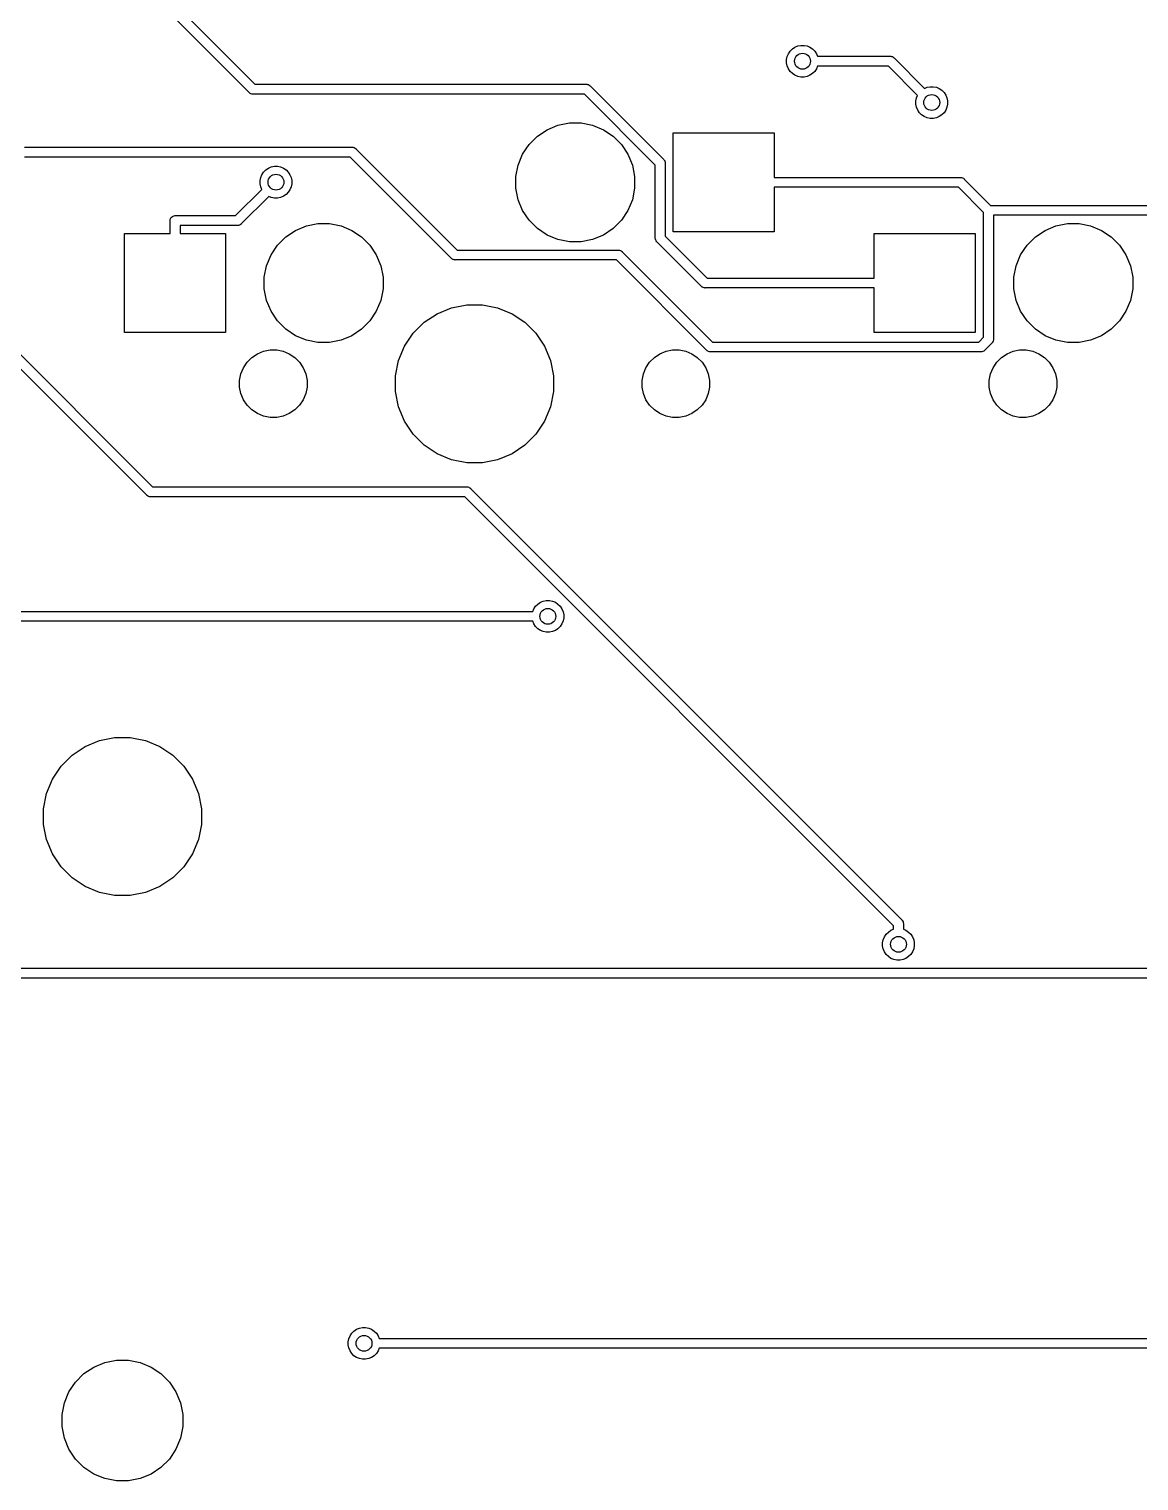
# Model space of a CAD drawing. Extents: x 1.2 to 14.9, y -4.9 to -0.3.
# Drawn here: x 4.322 to 5.425, y -4.825 to -3.383 of the extents above; entities that cross this region are included whole.
import ezdxf

# ---------------------------------------------------------------- set-up
doc = ezdxf.new("R2010")
doc.units = 0
doc.header["$MEASUREMENT"] = 0
doc.layers.add('BLACK', color=7, linetype='CONTINUOUS')

msp = doc.modelspace()

# ---------------------------------------------------------------- linework, layer by layer
at = {"layer": 'BLACK', "linetype": 'CONTINUOUS'}
for p, q in [((4.04928, -2.94015), (4.5467, -3.43757)), ((4.54101, -3.4458), (4.04105, -2.94584)), ((5.07861, -3.40463), (5.0808, -3.40243)), ((5.0808, -3.40243), (5.08338, -3.40071)), ((5.08338, -3.40071), (5.08625, -3.39952)), ((5.08625, -3.39952), (5.08929, -3.39892)), ((5.08929, -3.39892), (5.09239, -3.39892)), ((5.09239, -3.39892), (5.09544, -3.39952)), ((5.09544, -3.39952), (5.0983, -3.40071)), ((5.0983, -3.40071), (5.10088, -3.40243)), ((5.10088, -3.40243), (5.10307, -3.40463)), ((5.07509, -3.41311), (5.0757, -3.41007)), ((5.07509, -3.41622), (5.07509, -3.41311)), ((5.0757, -3.41926), (5.07509, -3.41622)), ((5.0757, -3.41007), (5.07689, -3.40721)), ((5.07689, -3.40721), (5.07861, -3.40463)), ((5.10307, -3.40463), (5.1048, -3.40721)), ((5.1048, -3.40721), (5.10585, -3.40974)), ((5.10585, -3.40974), (5.17804, -3.40974)), ((5.17804, -3.40974), (5.17828, -3.40972)), ((5.17828, -3.40972), (5.17852, -3.40974)), ((5.17852, -3.40974), (5.17852, -3.40974)), ((5.17852, -3.40974), (5.17924, -3.40982)), ((5.17924, -3.40982), (5.18017, -3.4101)), ((5.18017, -3.4101), (5.18103, -3.41055)), ((5.18103, -3.41055), (5.18178, -3.41117)), ((5.18178, -3.41117), (5.18193, -3.41136)), ((5.18193, -3.41136), (5.2122, -3.44163)), ((5.07689, -3.42212), (5.0757, -3.41926)), ((5.07861, -3.4247), (5.07689, -3.42212)), ((5.0808, -3.4269), (5.07861, -3.4247)), ((5.08338, -3.42862), (5.0808, -3.4269)), ((5.08625, -3.42981), (5.08338, -3.42862)), ((5.08929, -3.43041), (5.08625, -3.42981)), ((5.09239, -3.43041), (5.08929, -3.43041)), ((5.09544, -3.42981), (5.09239, -3.43041)), ((5.0983, -3.42862), (5.09544, -3.42981)), ((5.10088, -3.4269), (5.0983, -3.42862)), ((5.10307, -3.4247), (5.10088, -3.4269)), ((5.1048, -3.42212), (5.10307, -3.4247)), ((5.10585, -3.41959), (5.1048, -3.42212)), ((5.17624, -3.41959), (5.10585, -3.41959)), ((5.20524, -3.44858), (5.17624, -3.41959)), ((4.54116, -3.44598), (4.54101, -3.4458)), ((4.54135, -3.44614), (4.54116, -3.44598)), ((4.54191, -3.4466), (4.54135, -3.44614)), ((4.54277, -3.44706), (4.54191, -3.4466)), ((4.54369, -3.44734), (4.54277, -3.44706)), ((4.5467, -3.43757), (4.87602, -3.43757)), ((4.87602, -3.43757), (4.87626, -3.43754)), ((4.87626, -3.43754), (4.8765, -3.43757)), ((4.8765, -3.43757), (4.8765, -3.43757)), ((4.8765, -3.43757), (4.87722, -3.43764)), ((4.87722, -3.43764), (4.87815, -3.43792)), ((4.87815, -3.43792), (4.87901, -3.43838)), ((4.87901, -3.43838), (4.87976, -3.43899)), ((4.87976, -3.43899), (4.87991, -3.43918)), ((4.87991, -3.43918), (4.95283, -3.5121)), ((5.2122, -3.44163), (5.21474, -3.44057)), ((5.21474, -3.44057), (5.21778, -3.43997)), ((5.21778, -3.43997), (5.22088, -3.43997)), ((5.22088, -3.43997), (5.22392, -3.44057)), ((5.22392, -3.44057), (5.22679, -3.44176)), ((5.22679, -3.44176), (5.22937, -3.44348)), ((5.22937, -3.44348), (5.23156, -3.44568)), ((5.23156, -3.44568), (5.23329, -3.44826)), ((4.54442, -3.44741), (4.54369, -3.44734)), ((4.54466, -3.44743), (4.54442, -3.44741)), ((4.54442, -3.44741), (4.54442, -3.44741)), ((4.5449, -3.44741), (4.54466, -3.44743)), ((4.87422, -3.44741), (4.5449, -3.44741)), ((4.9446, -3.51779), (4.87422, -3.44741)), ((5.20358, -3.45417), (5.20419, -3.45112)), ((5.20358, -3.45727), (5.20358, -3.45417)), ((5.20419, -3.46031), (5.20358, -3.45727)), ((5.20419, -3.45112), (5.20524, -3.44858)), ((5.20538, -3.46318), (5.20419, -3.46031)), ((5.23329, -3.44826), (5.23447, -3.45112)), ((5.23447, -3.46031), (5.23329, -3.46318)), ((5.23447, -3.45112), (5.23508, -3.45417)), ((5.23508, -3.45727), (5.23447, -3.46031)), ((5.23508, -3.45417), (5.23508, -3.45727)), ((4.84777, -3.47821), (4.85918, -3.47594)), ((4.85918, -3.47594), (4.87082, -3.47594)), ((4.87082, -3.47594), (4.88223, -3.47821)), ((5.2071, -3.46576), (5.20538, -3.46318)), ((5.20929, -3.46795), (5.2071, -3.46576)), ((5.21187, -3.46967), (5.20929, -3.46795)), ((5.21474, -3.47086), (5.21187, -3.46967)), ((5.21778, -3.47146), (5.21474, -3.47086)), ((5.22088, -3.47146), (5.21778, -3.47146)), ((5.22392, -3.47086), (5.22088, -3.47146)), ((5.22679, -3.46967), (5.22392, -3.47086)), ((5.22937, -3.46795), (5.22679, -3.46967)), ((5.23156, -3.46576), (5.22937, -3.46795)), ((5.23329, -3.46318), (5.23156, -3.46576)), ((4.81913, -3.49735), (4.82735, -3.48913)), ((4.82735, -3.48913), (4.83703, -3.48267)), ((4.83703, -3.48267), (4.84777, -3.47821)), ((4.88223, -3.47821), (4.89297, -3.48267)), ((4.89297, -3.48267), (4.90265, -3.48913)), ((4.90265, -3.48913), (4.91087, -3.49735)), ((4.96244, -3.58421), (4.96244, -3.48579)), ((4.96244, -3.48579), (5.06283, -3.48579)), ((5.06283, -3.48579), (5.06283, -3.53008)), ((4.31783, -3.50005), (4.64316, -3.50005)), ((4.64316, -3.50005), (4.6434, -3.50002)), ((4.6434, -3.50002), (4.64364, -3.50005)), ((4.64364, -3.50005), (4.64364, -3.50005)), ((4.64364, -3.50005), (4.64436, -3.50012)), ((4.64436, -3.50012), (4.64529, -3.5004)), ((4.64529, -3.5004), (4.64614, -3.50086)), ((4.64614, -3.50086), (4.64689, -3.50147)), ((4.64689, -3.50147), (4.64705, -3.50166)), ((4.64705, -3.50166), (4.74765, -3.60226)), ((4.81267, -3.50703), (4.81913, -3.49735)), ((4.91087, -3.49735), (4.91733, -3.50703)), ((4.64136, -3.50989), (4.31783, -3.50989)), ((4.56296, -3.51966), (4.566, -3.51906)), ((4.566, -3.51906), (4.56911, -3.51906)), ((4.56911, -3.51906), (4.57215, -3.51966)), ((4.74196, -3.61049), (4.64136, -3.50989)), ((4.80594, -3.52918), (4.80821, -3.51777)), ((4.80821, -3.51777), (4.81267, -3.50703)), ((4.91733, -3.50703), (4.92179, -3.51777)), ((4.92179, -3.51777), (4.92406, -3.52918)), ((4.9446, -3.59017), (4.9446, -3.51779)), ((4.95283, -3.5121), (4.95302, -3.51225)), ((4.95302, -3.51225), (4.95317, -3.51244)), ((4.95317, -3.51244), (4.95317, -3.51244)), ((4.95317, -3.51244), (4.9535, -3.51284)), ((4.9535, -3.51284), (4.95363, -3.513)), ((4.95363, -3.513), (4.95409, -3.51386)), ((4.95409, -3.51386), (4.95437, -3.51478)), ((4.95437, -3.51478), (4.95444, -3.51551)), ((4.95444, -3.51551), (4.95444, -3.51551)), ((4.95444, -3.51551), (4.95446, -3.51575)), ((4.95446, -3.51575), (4.95444, -3.51599)), ((4.95444, -3.51599), (4.95444, -3.58837)), ((4.55181, -3.53326), (4.55241, -3.53021)), ((4.55181, -3.53636), (4.55181, -3.53326)), ((4.55241, -3.53021), (4.5536, -3.52735)), ((4.5536, -3.52735), (4.55532, -3.52477)), ((4.55532, -3.52477), (4.55752, -3.52257)), ((4.55752, -3.52257), (4.5601, -3.52085)), ((4.5601, -3.52085), (4.56296, -3.51966)), ((4.57215, -3.51966), (4.57501, -3.52085)), ((4.57501, -3.52085), (4.57759, -3.52257)), ((4.57759, -3.52257), (4.57979, -3.52477)), ((4.57979, -3.52477), (4.58151, -3.52735)), ((4.58151, -3.52735), (4.5827, -3.53021)), ((4.5827, -3.53021), (4.5833, -3.53326)), ((4.5833, -3.53326), (4.5833, -3.53636)), ((4.80594, -3.54082), (4.80594, -3.52918)), ((4.92406, -3.52918), (4.92406, -3.54082)), ((5.06283, -3.53008), (5.24777, -3.53008)), ((5.24777, -3.53008), (5.24802, -3.53005)), ((5.24802, -3.53005), (5.24826, -3.53008)), ((5.24826, -3.53008), (5.24826, -3.53008)), ((5.24826, -3.53008), (5.24898, -3.53015)), ((5.24898, -3.53015), (5.24991, -3.53043)), ((5.24991, -3.53043), (5.25076, -3.53089)), ((5.25076, -3.53089), (5.25151, -3.5315)), ((5.25151, -3.5315), (5.25167, -3.53169)), ((5.25167, -3.53169), (5.27787, -3.55789)), ((4.52734, -3.56806), (4.55346, -3.54194)), ((4.55241, -3.5394), (4.55181, -3.53636)), ((4.55346, -3.54194), (4.55241, -3.5394)), ((4.57759, -3.54704), (4.57501, -3.54876)), ((4.57979, -3.54485), (4.57759, -3.54704)), ((4.58151, -3.54227), (4.57979, -3.54485)), ((4.5827, -3.5394), (4.58151, -3.54227)), ((4.5833, -3.53636), (4.5827, -3.5394)), ((4.80821, -3.55223), (4.80594, -3.54082)), ((4.92406, -3.54082), (4.92179, -3.55223)), ((5.24598, -3.53992), (5.06283, -3.53992)), ((5.06283, -3.53992), (5.06283, -3.58421)), ((5.27091, -3.56485), (5.24598, -3.53992)), ((4.56042, -3.5489), (4.53303, -3.57629)), ((4.56296, -3.54995), (4.56042, -3.5489)), ((4.566, -3.55056), (4.56296, -3.54995)), ((4.56911, -3.55056), (4.566, -3.55056)), ((4.57215, -3.54995), (4.56911, -3.55056)), ((4.57501, -3.54876), (4.57215, -3.54995)), ((4.81267, -3.56297), (4.80821, -3.55223)), ((4.92179, -3.55223), (4.91733, -3.56297)), ((5.27787, -3.55789), (5.46735, -3.55789)), ((4.46242, -3.57298), (4.46251, -3.57202)), ((4.46244, -3.57322), (4.46242, -3.57298)), ((4.46244, -3.58579), (4.46244, -3.57322)), ((4.46251, -3.57202), (4.46279, -3.57109)), ((4.46279, -3.57109), (4.46325, -3.57023)), ((4.46325, -3.57023), (4.46387, -3.56948)), ((4.46387, -3.56948), (4.46461, -3.56887)), ((4.46461, -3.56887), (4.46547, -3.56841)), ((4.46547, -3.56841), (4.4664, -3.56813)), ((4.4664, -3.56813), (4.46712, -3.56806)), ((4.46712, -3.56806), (4.46736, -3.56804)), ((4.46712, -3.56806), (4.46712, -3.56806)), ((4.46736, -3.56804), (4.4676, -3.56806)), ((4.4676, -3.56806), (4.52734, -3.56806)), ((4.53288, -3.57648), (4.53213, -3.57709)), ((4.53303, -3.57629), (4.53288, -3.57648)), ((4.59777, -3.57821), (4.60918, -3.57594)), ((4.60918, -3.57594), (4.62082, -3.57594)), ((4.62082, -3.57594), (4.63223, -3.57821)), ((4.81913, -3.57265), (4.81267, -3.56297)), ((4.82735, -3.58087), (4.81913, -3.57265)), ((4.91087, -3.57265), (4.90265, -3.58087)), ((4.91733, -3.56297), (4.91087, -3.57265)), ((5.27091, -3.68889), (5.27091, -3.56485)), ((5.46556, -3.56773), (5.28075, -3.56773)), ((5.28075, -3.56773), (5.28075, -3.69068)), ((5.34277, -3.57821), (5.35418, -3.57594)), ((5.35418, -3.57594), (5.36582, -3.57594)), ((5.36582, -3.57594), (5.37723, -3.57821)), ((4.41717, -3.68421), (4.41717, -3.58579)), ((4.41717, -3.58579), (4.46244, -3.58579)), ((4.52914, -3.5779), (4.47228, -3.5779)), ((4.47228, -3.5779), (4.47228, -3.58579)), ((4.47228, -3.58579), (4.51756, -3.58579)), ((4.51756, -3.58579), (4.51756, -3.68421)), ((4.52938, -3.57793), (4.52914, -3.5779)), ((4.52962, -3.5779), (4.52938, -3.57793)), ((4.53035, -3.57783), (4.52962, -3.5779)), ((4.52962, -3.5779), (4.52962, -3.5779)), ((4.53127, -3.57755), (4.53035, -3.57783)), ((4.53213, -3.57709), (4.53127, -3.57755)), ((4.56913, -3.59735), (4.57735, -3.58913)), ((4.57735, -3.58913), (4.58703, -3.58267)), ((4.58703, -3.58267), (4.59777, -3.57821)), ((4.63223, -3.57821), (4.64297, -3.58267)), ((4.64297, -3.58267), (4.65265, -3.58913)), ((4.65265, -3.58913), (4.66087, -3.59735)), ((4.83703, -3.58733), (4.82735, -3.58087)), ((4.84777, -3.59179), (4.83703, -3.58733)), ((4.89297, -3.58733), (4.88223, -3.59179)), ((4.90265, -3.58087), (4.89297, -3.58733)), ((4.94457, -3.59041), (4.9446, -3.59017)), ((4.9446, -3.59065), (4.94457, -3.59041)), ((4.94467, -3.59137), (4.9446, -3.59065)), ((4.9446, -3.59065), (4.9446, -3.59065)), ((4.95444, -3.58837), (4.99615, -3.63008)), ((5.06283, -3.58421), (4.96244, -3.58421)), ((5.16217, -3.63008), (5.16217, -3.58579)), ((5.16217, -3.58579), (5.26256, -3.58579)), ((5.26256, -3.58579), (5.26256, -3.68421)), ((5.31413, -3.59735), (5.32235, -3.58913)), ((5.32235, -3.58913), (5.33203, -3.58267)), ((5.33203, -3.58267), (5.34277, -3.57821)), ((5.37723, -3.57821), (5.38797, -3.58267)), ((5.38797, -3.58267), (5.39765, -3.58913)), ((5.39765, -3.58913), (5.40587, -3.59735)), ((4.20944, -3.6021), (4.44483, -3.83749)), ((4.56267, -3.60703), (4.56913, -3.59735)), ((4.66087, -3.59735), (4.66733, -3.60703)), ((4.74765, -3.60226), (4.9078, -3.60226)), ((4.85918, -3.59406), (4.84777, -3.59179)), ((4.87082, -3.59406), (4.85918, -3.59406)), ((4.88223, -3.59179), (4.87082, -3.59406)), ((4.9078, -3.60226), (4.90804, -3.60224)), ((4.90804, -3.60224), (4.90828, -3.60226)), ((4.90828, -3.60226), (4.90828, -3.60226)), ((4.90828, -3.60226), (4.909, -3.60234)), ((4.909, -3.60234), (4.90993, -3.60262)), ((4.90993, -3.60262), (4.91079, -3.60307)), ((4.91079, -3.60307), (4.91154, -3.60369)), ((4.91154, -3.60369), (4.91169, -3.60388)), ((4.91169, -3.60388), (5.00144, -3.69363)), ((4.94495, -3.5923), (4.94467, -3.59137)), ((4.94541, -3.59316), (4.94495, -3.5923)), ((4.94602, -3.59391), (4.94541, -3.59316)), ((4.94621, -3.59406), (4.94602, -3.59391)), ((4.99046, -3.63831), (4.94621, -3.59406)), ((5.30767, -3.60703), (5.31413, -3.59735)), ((5.40587, -3.59735), (5.41233, -3.60703)), ((4.43914, -3.84572), (4.20121, -3.60778)), ((4.55594, -3.62918), (4.55821, -3.61777)), ((4.55821, -3.61777), (4.56267, -3.60703)), ((4.66733, -3.60703), (4.67179, -3.61777)), ((4.67179, -3.61777), (4.67406, -3.62918)), ((4.74212, -3.61068), (4.74196, -3.61049)), ((4.74231, -3.61084), (4.74212, -3.61068)), ((4.74287, -3.6113), (4.74231, -3.61084)), ((4.74329, -3.61152), (4.74287, -3.6113)), ((4.74372, -3.61175), (4.74329, -3.61152)), ((4.74465, -3.61204), (4.74372, -3.61175)), ((4.74537, -3.61211), (4.74465, -3.61204)), ((4.74561, -3.61213), (4.74537, -3.61211)), ((4.74537, -3.61211), (4.74537, -3.61211)), ((4.74586, -3.61211), (4.74561, -3.61213)), ((4.906, -3.61211), (4.74586, -3.61211)), ((4.99575, -3.70186), (4.906, -3.61211)), ((5.30094, -3.62918), (5.30321, -3.61777)), ((5.30321, -3.61777), (5.30767, -3.60703)), ((5.41233, -3.60703), (5.41679, -3.61777)), ((5.41679, -3.61777), (5.41906, -3.62918)), ((4.55594, -3.64082), (4.55594, -3.62918)), ((4.67406, -3.62918), (4.67406, -3.64082)), ((4.99615, -3.63008), (5.16217, -3.63008)), ((5.30094, -3.64082), (5.30094, -3.62918)), ((5.41906, -3.62918), (5.41906, -3.64082)), ((4.55821, -3.65223), (4.55594, -3.64082)), ((4.67406, -3.64082), (4.67179, -3.65223)), ((4.99061, -3.6385), (4.99046, -3.63831)), ((4.9908, -3.63865), (4.99061, -3.6385)), ((4.99125, -3.63902), (4.9908, -3.63865)), ((4.9908, -3.63865), (4.9908, -3.63865)), ((4.99136, -3.63911), (4.99125, -3.63902)), ((4.99222, -3.63957), (4.99136, -3.63911)), ((4.99315, -3.63985), (4.99222, -3.63957)), ((4.99387, -3.63992), (4.99315, -3.63985)), ((4.99411, -3.63994), (4.99387, -3.63992)), ((4.99387, -3.63992), (4.99387, -3.63992)), ((4.99435, -3.63992), (4.99411, -3.63994)), ((5.16217, -3.63992), (4.99435, -3.63992)), ((5.16217, -3.68421), (5.16217, -3.63992)), ((5.30321, -3.65223), (5.30094, -3.64082)), ((5.41906, -3.64082), (5.41679, -3.65223)), ((4.56267, -3.66297), (4.55821, -3.65223)), ((4.56913, -3.67265), (4.56267, -3.66297)), ((4.66733, -3.66297), (4.66087, -3.67265)), ((4.67179, -3.65223), (4.66733, -3.66297)), ((4.72782, -3.66543), (4.7421, -3.65952)), ((4.7421, -3.65952), (4.75727, -3.6565)), ((4.75727, -3.6565), (4.77273, -3.6565)), ((4.77273, -3.6565), (4.7879, -3.65952)), ((4.7879, -3.65952), (4.80218, -3.66543)), ((5.30767, -3.66297), (5.30321, -3.65223)), ((5.31413, -3.67265), (5.30767, -3.66297)), ((5.41233, -3.66297), (5.40587, -3.67265)), ((5.41679, -3.65223), (5.41233, -3.66297)), ((4.57735, -3.68087), (4.56913, -3.67265)), ((4.66087, -3.67265), (4.65265, -3.68087)), ((4.70403, -3.68496), (4.71496, -3.67403)), ((4.71496, -3.67403), (4.72782, -3.66543)), ((4.80218, -3.66543), (4.81504, -3.67403)), ((4.81504, -3.67403), (4.82597, -3.68496)), ((5.32235, -3.68087), (5.31413, -3.67265)), ((5.40587, -3.67265), (5.39765, -3.68087)), ((4.51756, -3.68421), (4.41717, -3.68421)), ((4.58703, -3.68733), (4.57735, -3.68087)), ((4.59777, -3.69179), (4.58703, -3.68733)), ((4.60918, -3.69406), (4.59777, -3.69179)), ((4.63223, -3.69179), (4.62082, -3.69406)), ((4.64297, -3.68733), (4.63223, -3.69179)), ((4.65265, -3.68087), (4.64297, -3.68733)), ((4.69543, -3.69782), (4.70403, -3.68496)), ((4.82597, -3.68496), (4.83457, -3.69782)), ((5.26256, -3.68421), (5.16217, -3.68421)), ((5.26617, -3.69363), (5.27091, -3.68889)), ((5.28068, -3.69189), (5.28049, -3.6925)), ((5.28075, -3.69117), (5.28068, -3.69189)), ((5.28075, -3.69068), (5.28077, -3.69093)), ((5.28077, -3.69093), (5.28075, -3.69117)), ((5.28075, -3.69117), (5.28075, -3.69117)), ((5.33203, -3.68733), (5.32235, -3.68087)), ((5.34277, -3.69179), (5.33203, -3.68733)), ((5.35418, -3.69406), (5.34277, -3.69179)), ((5.37723, -3.69179), (5.36582, -3.69406)), ((5.38797, -3.68733), (5.37723, -3.69179)), ((5.39765, -3.68087), (5.38797, -3.68733)), ((4.54364, -3.70898), (4.54913, -3.70531)), ((4.54913, -3.70531), (4.55523, -3.70279)), ((4.55523, -3.70279), (4.5617, -3.7015)), ((4.5617, -3.7015), (4.5683, -3.7015)), ((4.5683, -3.7015), (4.57477, -3.70279)), ((4.57477, -3.70279), (4.58087, -3.70531)), ((4.58087, -3.70531), (4.58636, -3.70898)), ((4.62082, -3.69406), (4.60918, -3.69406)), ((4.68952, -3.7121), (4.69543, -3.69782)), ((4.83457, -3.69782), (4.84048, -3.7121)), ((4.94365, -3.70898), (4.94913, -3.70531)), ((4.94913, -3.70531), (4.95523, -3.70279)), ((4.95523, -3.70279), (4.9617, -3.7015)), ((4.9617, -3.7015), (4.9683, -3.7015)), ((4.9683, -3.7015), (4.97477, -3.70279)), ((4.97477, -3.70279), (4.98087, -3.70531)), ((4.98087, -3.70531), (4.98635, -3.70898)), ((4.9959, -3.70204), (4.99575, -3.70186)), ((4.99609, -3.7022), (4.9959, -3.70204)), ((4.99665, -3.70266), (4.99609, -3.7022)), ((4.99689, -3.70279), (4.99665, -3.70266)), ((4.99751, -3.70312), (4.99689, -3.70279)), ((4.99844, -3.7034), (4.99751, -3.70312)), ((4.99916, -3.70347), (4.99844, -3.7034)), ((4.9994, -3.70349), (4.99916, -3.70347)), ((4.99916, -3.70347), (4.99916, -3.70347)), ((4.99964, -3.70347), (4.9994, -3.70349)), ((5.26796, -3.70347), (4.99964, -3.70347)), ((5.00144, -3.69363), (5.26617, -3.69363)), ((5.2682, -3.70349), (5.26796, -3.70347)), ((5.26845, -3.70347), (5.2682, -3.70349)), ((5.26917, -3.7034), (5.26845, -3.70347)), ((5.26845, -3.70347), (5.26845, -3.70347)), ((5.2701, -3.70312), (5.26917, -3.7034)), ((5.27095, -3.70266), (5.2701, -3.70312)), ((5.2717, -3.70204), (5.27095, -3.70266)), ((5.27186, -3.70186), (5.2717, -3.70204)), ((5.27914, -3.69458), (5.27186, -3.70186)), ((5.27932, -3.69442), (5.27914, -3.69458)), ((5.2795, -3.6942), (5.27932, -3.69442)), ((5.27994, -3.69367), (5.2795, -3.6942)), ((5.2804, -3.69282), (5.27994, -3.69367)), ((5.28049, -3.6925), (5.2804, -3.69282)), ((5.28864, -3.70898), (5.29413, -3.70531)), ((5.29413, -3.70531), (5.30023, -3.70279)), ((5.30023, -3.70279), (5.3067, -3.7015)), ((5.3067, -3.7015), (5.3133, -3.7015)), ((5.3133, -3.7015), (5.31977, -3.70279)), ((5.31977, -3.70279), (5.32587, -3.70531)), ((5.32587, -3.70531), (5.33136, -3.70898)), ((5.36582, -3.69406), (5.35418, -3.69406)), ((4.53279, -3.72523), (4.53531, -3.71913)), ((4.53531, -3.71913), (4.53898, -3.71365)), ((4.53898, -3.71365), (4.54364, -3.70898)), ((4.58636, -3.70898), (4.59102, -3.71365)), ((4.59102, -3.71365), (4.59469, -3.71913)), ((4.59469, -3.71913), (4.59721, -3.72523)), ((4.6865, -3.72727), (4.68952, -3.7121)), ((4.84048, -3.7121), (4.8435, -3.72727)), ((4.93279, -3.72523), (4.93531, -3.71913)), ((4.93531, -3.71913), (4.93898, -3.71365)), ((4.93898, -3.71365), (4.94365, -3.70898)), ((4.98635, -3.70898), (4.99102, -3.71365)), ((4.99102, -3.71365), (4.99469, -3.71913)), ((4.99469, -3.71913), (4.99721, -3.72523)), ((5.27779, -3.72523), (5.28031, -3.71913)), ((5.28031, -3.71913), (5.28398, -3.71365)), ((5.28398, -3.71365), (5.28864, -3.70898)), ((5.33136, -3.70898), (5.33602, -3.71365)), ((5.33602, -3.71365), (5.33969, -3.71913)), ((5.33969, -3.71913), (5.34221, -3.72523)), ((4.5315, -3.7317), (4.53279, -3.72523)), ((4.5315, -3.7383), (4.5315, -3.7317)), ((4.59721, -3.72523), (4.5985, -3.7317)), ((4.5985, -3.7317), (4.5985, -3.7383)), ((4.6865, -3.74273), (4.6865, -3.72727)), ((4.8435, -3.72727), (4.8435, -3.74273)), ((4.9315, -3.7317), (4.93279, -3.72523)), ((4.9315, -3.7383), (4.9315, -3.7317)), ((4.99721, -3.72523), (4.9985, -3.7317)), ((4.9985, -3.7317), (4.9985, -3.7383)), ((5.2765, -3.7317), (5.27779, -3.72523)), ((5.2765, -3.7383), (5.2765, -3.7317)), ((5.34221, -3.72523), (5.3435, -3.7317)), ((5.3435, -3.7317), (5.3435, -3.7383)), ((4.53279, -3.74477), (4.5315, -3.7383)), ((4.53531, -3.75087), (4.53279, -3.74477)), ((4.59721, -3.74477), (4.59469, -3.75087)), ((4.5985, -3.7383), (4.59721, -3.74477)), ((4.68952, -3.7579), (4.6865, -3.74273)), ((4.8435, -3.74273), (4.84048, -3.7579)), ((4.93279, -3.74477), (4.9315, -3.7383)), ((4.93531, -3.75087), (4.93279, -3.74477)), ((4.99721, -3.74477), (4.99469, -3.75087)), ((4.9985, -3.7383), (4.99721, -3.74477)), ((5.27779, -3.74477), (5.2765, -3.7383)), ((5.28031, -3.75087), (5.27779, -3.74477)), ((5.34221, -3.74477), (5.33969, -3.75087)), ((5.3435, -3.7383), (5.34221, -3.74477)), ((4.53898, -3.75636), (4.53531, -3.75087)), ((4.54364, -3.76102), (4.53898, -3.75636)), ((4.54913, -3.76469), (4.54364, -3.76102)), ((4.58636, -3.76102), (4.58087, -3.76469)), ((4.59102, -3.75636), (4.58636, -3.76102)), ((4.59469, -3.75087), (4.59102, -3.75636)), ((4.69543, -3.77218), (4.68952, -3.7579)), ((4.84048, -3.7579), (4.83457, -3.77218)), ((4.93898, -3.75636), (4.93531, -3.75087)), ((4.94365, -3.76102), (4.93898, -3.75636)), ((4.94913, -3.76469), (4.94365, -3.76102)), ((4.98635, -3.76102), (4.98087, -3.76469)), ((4.99102, -3.75636), (4.98635, -3.76102)), ((4.99469, -3.75087), (4.99102, -3.75636)), ((5.28398, -3.75636), (5.28031, -3.75087)), ((5.28864, -3.76102), (5.28398, -3.75636)), ((5.29413, -3.76469), (5.28864, -3.76102)), ((5.33136, -3.76102), (5.32587, -3.76469)), ((5.33602, -3.75636), (5.33136, -3.76102)), ((5.33969, -3.75087), (5.33602, -3.75636)), ((4.55523, -3.76721), (4.54913, -3.76469)), ((4.5617, -3.7685), (4.55523, -3.76721)), ((4.5683, -3.7685), (4.5617, -3.7685)), ((4.57477, -3.76721), (4.5683, -3.7685)), ((4.58087, -3.76469), (4.57477, -3.76721)), ((4.70403, -3.78504), (4.69543, -3.77218)), ((4.83457, -3.77218), (4.82597, -3.78504)), ((4.95523, -3.76721), (4.94913, -3.76469)), ((4.9617, -3.7685), (4.95523, -3.76721)), ((4.9683, -3.7685), (4.9617, -3.7685)), ((4.97477, -3.76721), (4.9683, -3.7685)), ((4.98087, -3.76469), (4.97477, -3.76721)), ((5.30023, -3.76721), (5.29413, -3.76469)), ((5.3067, -3.7685), (5.30023, -3.76721)), ((5.3133, -3.7685), (5.3067, -3.7685)), ((5.31977, -3.76721), (5.3133, -3.7685)), ((5.32587, -3.76469), (5.31977, -3.76721)), ((4.71496, -3.79597), (4.70403, -3.78504)), ((4.82597, -3.78504), (4.81504, -3.79597)), ((4.72782, -3.80457), (4.71496, -3.79597)), ((4.7421, -3.81048), (4.72782, -3.80457)), ((4.80218, -3.80457), (4.7879, -3.81048)), ((4.81504, -3.79597), (4.80218, -3.80457)), ((4.75727, -3.8135), (4.7421, -3.81048)), ((4.77273, -3.8135), (4.75727, -3.8135)), ((4.7879, -3.81048), (4.77273, -3.8135)), ((4.4393, -3.84591), (4.43914, -3.84572)), ((4.43949, -3.84606), (4.4393, -3.84591)), ((4.43995, -3.84644), (4.43949, -3.84606)), ((4.43949, -3.84606), (4.43949, -3.84606)), ((4.44005, -3.84652), (4.43995, -3.84644)), ((4.4409, -3.84698), (4.44005, -3.84652)), ((4.44183, -3.84726), (4.4409, -3.84698)), ((4.44255, -3.84733), (4.44183, -3.84726)), ((4.4428, -3.84735), (4.44255, -3.84733)), ((4.44255, -3.84733), (4.44255, -3.84733)), ((4.44304, -3.84733), (4.4428, -3.84735)), ((4.75523, -3.84733), (4.44304, -3.84733)), ((4.44483, -3.83749), (4.75703, -3.83749)), ((5.18131, -4.27341), (4.75523, -3.84733)), ((4.75703, -3.83749), (4.75727, -3.83746)), ((4.75727, -3.83746), (4.75751, -3.83749)), ((4.75751, -3.83749), (4.75751, -3.83749)), ((4.75751, -3.83749), (4.75823, -3.83756)), ((4.75823, -3.83756), (4.75916, -3.83784)), ((4.75916, -3.83784), (4.76002, -3.8383)), ((4.76002, -3.8383), (4.76076, -3.83891)), ((4.76076, -3.83891), (4.76092, -3.8391)), ((4.76092, -3.8391), (5.18954, -4.26772)), ((4.83037, -3.95217), (4.83323, -3.95098)), ((4.83323, -3.95098), (4.83628, -3.95038)), ((4.83628, -3.95038), (4.83938, -3.95038)), ((4.83938, -3.95038), (4.84242, -3.95098)), ((4.84242, -3.95098), (4.84529, -3.95217)), ((3.98211, -3.9612), (4.82282, -3.9612)), ((4.82282, -3.9612), (4.82387, -3.95867)), ((4.82387, -3.95867), (4.82559, -3.95609)), ((4.82559, -3.95609), (4.82779, -3.95389)), ((4.82779, -3.95389), (4.83037, -3.95217)), ((4.84529, -3.95217), (4.84787, -3.95389)), ((4.84787, -3.95389), (4.85006, -3.95609)), ((4.85006, -3.95609), (4.85178, -3.95867)), ((4.85178, -3.95867), (4.85297, -3.96153)), ((4.85297, -3.96153), (4.85357, -3.96457)), ((4.85357, -3.96457), (4.85357, -3.96768)), ((4.82282, -3.97105), (3.98031, -3.97105)), ((4.82387, -3.97359), (4.82282, -3.97105)), ((4.82559, -3.97616), (4.82387, -3.97359)), ((4.82779, -3.97836), (4.82559, -3.97616)), ((4.83037, -3.98008), (4.82779, -3.97836)), ((4.83323, -3.98127), (4.83037, -3.98008)), ((4.84529, -3.98008), (4.84242, -3.98127)), ((4.84787, -3.97836), (4.84529, -3.98008)), ((4.85006, -3.97616), (4.84787, -3.97836)), ((4.85178, -3.97359), (4.85006, -3.97616)), ((4.85297, -3.97072), (4.85178, -3.97359)), ((4.85357, -3.96768), (4.85297, -3.97072)), ((4.83628, -3.98187), (4.83323, -3.98127)), ((4.83938, -3.98187), (4.83628, -3.98187)), ((4.84242, -3.98127), (4.83938, -3.98187)), ((4.36496, -4.10403), (4.37782, -4.09543)), ((4.37782, -4.09543), (4.3921, -4.08952)), ((4.3921, -4.08952), (4.40727, -4.0865)), ((4.40727, -4.0865), (4.42273, -4.0865)), ((4.42273, -4.0865), (4.4379, -4.08952)), ((4.4379, -4.08952), (4.45218, -4.09543)), ((4.45218, -4.09543), (4.46504, -4.10403)), ((4.35403, -4.11496), (4.36496, -4.10403)), ((4.46504, -4.10403), (4.47597, -4.11496)), ((4.34543, -4.12782), (4.35403, -4.11496)), ((4.47597, -4.11496), (4.48457, -4.12782)), ((4.33952, -4.1421), (4.34543, -4.12782)), ((4.48457, -4.12782), (4.49048, -4.1421)), ((4.3365, -4.15727), (4.33952, -4.1421)), ((4.49048, -4.1421), (4.4935, -4.15727)), ((4.3365, -4.17273), (4.3365, -4.15727)), ((4.4935, -4.15727), (4.4935, -4.17273)), ((4.33952, -4.1879), (4.3365, -4.17273)), ((4.4935, -4.17273), (4.49048, -4.1879)), ((4.34543, -4.20218), (4.33952, -4.1879)), ((4.49048, -4.1879), (4.48457, -4.20218)), ((4.35403, -4.21504), (4.34543, -4.20218)), ((4.48457, -4.20218), (4.47597, -4.21504)), ((4.36496, -4.22597), (4.35403, -4.21504)), ((4.37782, -4.23457), (4.36496, -4.22597)), ((4.46504, -4.22597), (4.45218, -4.23457)), ((4.47597, -4.21504), (4.46504, -4.22597)), ((4.3921, -4.24048), (4.37782, -4.23457)), ((4.45218, -4.23457), (4.4379, -4.24048)), ((4.40727, -4.2435), (4.3921, -4.24048)), ((4.42273, -4.2435), (4.40727, -4.2435)), ((4.4379, -4.24048), (4.42273, -4.2435)), ((5.18954, -4.26772), (5.18973, -4.26788)), ((5.18973, -4.26788), (5.18988, -4.26806)), ((5.18988, -4.26806), (5.19034, -4.26863)), ((5.19034, -4.26863), (5.1908, -4.26948)), ((5.17228, -4.28445), (5.174, -4.28187)), ((5.174, -4.28187), (5.17619, -4.27968)), ((5.17619, -4.27968), (5.17877, -4.27796)), ((5.17877, -4.27796), (5.18131, -4.27691)), ((5.18131, -4.27691), (5.18131, -4.27341)), ((5.1908, -4.26948), (5.19108, -4.27041)), ((5.19108, -4.27041), (5.19115, -4.27113)), ((5.19115, -4.27113), (5.19115, -4.27113)), ((5.19115, -4.27113), (5.19118, -4.27137)), ((5.19118, -4.27137), (5.19115, -4.27162)), ((5.19115, -4.27162), (5.19115, -4.27691)), ((5.19115, -4.27691), (5.19369, -4.27796)), ((5.19369, -4.27796), (5.19627, -4.27968)), ((5.19627, -4.27968), (5.19846, -4.28187)), ((5.19846, -4.28187), (5.20019, -4.28445)), ((5.17048, -4.29036), (5.17109, -4.28732)), ((5.17048, -4.29346), (5.17048, -4.29036)), ((5.17109, -4.29651), (5.17048, -4.29346)), ((5.17109, -4.28732), (5.17228, -4.28445)), ((5.17228, -4.29937), (5.17109, -4.29651)), ((5.20019, -4.28445), (5.20138, -4.28732)), ((5.20138, -4.29651), (5.20019, -4.29937)), ((5.20138, -4.28732), (5.20198, -4.29036)), ((5.20198, -4.29346), (5.20138, -4.29651)), ((5.20198, -4.29036), (5.20198, -4.29346)), ((5.174, -4.30195), (5.17228, -4.29937)), ((5.17619, -4.30415), (5.174, -4.30195)), ((5.17877, -4.30587), (5.17619, -4.30415)), ((5.18164, -4.30706), (5.17877, -4.30587)), ((5.18468, -4.30766), (5.18164, -4.30706)), ((5.18778, -4.30766), (5.18468, -4.30766)), ((5.19083, -4.30706), (5.18778, -4.30766)), ((5.19369, -4.30587), (5.19083, -4.30706)), ((5.19627, -4.30415), (5.19369, -4.30587)), ((5.19846, -4.30195), (5.19627, -4.30415)), ((5.20019, -4.29937), (5.19846, -4.30195)), ((3.86823, -4.31569), (5.95671, -4.31569)), ((5.9585, -4.32554), (3.86823, -4.32554)), ((4.65053, -4.67316), (4.65357, -4.67256)), ((4.65357, -4.67256), (4.65667, -4.67256)), ((4.65667, -4.67256), (4.65972, -4.67316)), ((4.63937, -4.68675), (4.63998, -4.68371)), ((4.63937, -4.68985), (4.63937, -4.68675)), ((4.63998, -4.68371), (4.64117, -4.68084)), ((4.64117, -4.68084), (4.64289, -4.67826)), ((4.64289, -4.67826), (4.64508, -4.67607)), ((4.64508, -4.67607), (4.64766, -4.67435)), ((4.64766, -4.67435), (4.65053, -4.67316)), ((4.65972, -4.67316), (4.66258, -4.67435)), ((4.66258, -4.67435), (4.66516, -4.67607)), ((4.66516, -4.67607), (4.66735, -4.67826)), ((4.66735, -4.67826), (4.66908, -4.68084)), ((4.66908, -4.68084), (4.67013, -4.68338)), ((4.67013, -4.68338), (5.88223, -4.68338)), ((4.63998, -4.6929), (4.63937, -4.68985)), ((4.64117, -4.69576), (4.63998, -4.6929)), ((4.64289, -4.69834), (4.64117, -4.69576)), ((4.64508, -4.70054), (4.64289, -4.69834)), ((4.64766, -4.70226), (4.64508, -4.70054)), ((4.66516, -4.70054), (4.66258, -4.70226)), ((4.66735, -4.69834), (4.66516, -4.70054)), ((4.66908, -4.69576), (4.66735, -4.69834)), ((4.67013, -4.69322), (4.66908, -4.69576)), ((5.88043, -4.69322), (4.67013, -4.69322)), ((4.37675, -4.71839), (4.38658, -4.71183)), ((4.38658, -4.71183), (4.3975, -4.70731)), ((4.3975, -4.70731), (4.40909, -4.705)), ((4.40909, -4.705), (4.42091, -4.705)), ((4.42091, -4.705), (4.4325, -4.70731)), ((4.4325, -4.70731), (4.44342, -4.71183)), ((4.44342, -4.71183), (4.45325, -4.71839)), ((4.65053, -4.70345), (4.64766, -4.70226)), ((4.65357, -4.70405), (4.65053, -4.70345)), ((4.65667, -4.70405), (4.65357, -4.70405)), ((4.65972, -4.70345), (4.65667, -4.70405)), ((4.66258, -4.70226), (4.65972, -4.70345)), ((4.36183, -4.73658), (4.36839, -4.72675)), ((4.36839, -4.72675), (4.37675, -4.71839)), ((4.45325, -4.71839), (4.46161, -4.72675)), ((4.46161, -4.72675), (4.46817, -4.73658)), ((4.35731, -4.7475), (4.36183, -4.73658)), ((4.46817, -4.73658), (4.47269, -4.7475)), ((4.355, -4.75909), (4.35731, -4.7475)), ((4.355, -4.77091), (4.355, -4.75909)), ((4.47269, -4.7475), (4.475, -4.75909)), ((4.475, -4.75909), (4.475, -4.77091)), ((4.35731, -4.7825), (4.355, -4.77091)), ((4.475, -4.77091), (4.47269, -4.7825)), ((4.36183, -4.79342), (4.35731, -4.7825)), ((4.47269, -4.7825), (4.46817, -4.79342)), ((4.36839, -4.80325), (4.36183, -4.79342)), ((4.46817, -4.79342), (4.46161, -4.80325)), ((4.37675, -4.81161), (4.36839, -4.80325)), ((4.38658, -4.81817), (4.37675, -4.81161)), ((4.45325, -4.81161), (4.44342, -4.81817)), ((4.46161, -4.80325), (4.45325, -4.81161)), ((4.3975, -4.82269), (4.38658, -4.81817)), ((4.40909, -4.825), (4.3975, -4.82269)), ((4.42091, -4.825), (4.40909, -4.825)), ((4.4325, -4.82269), (4.42091, -4.825)), ((4.44342, -4.81817), (4.4325, -4.82269))]:
    msp.add_line(p, q, dxfattribs=at)
at = {"layer": 'BLACK'}
for centre in [(5.09084, -3.41467), (5.21933, -3.45572), (4.56756, -3.53481), (4.83783, -3.96613), (5.18623, -4.29191), (4.65512, -4.6883)]:
    msp.add_circle(centre, 0.007874, dxfattribs=at)

doc.saveas('drawing.dxf')
